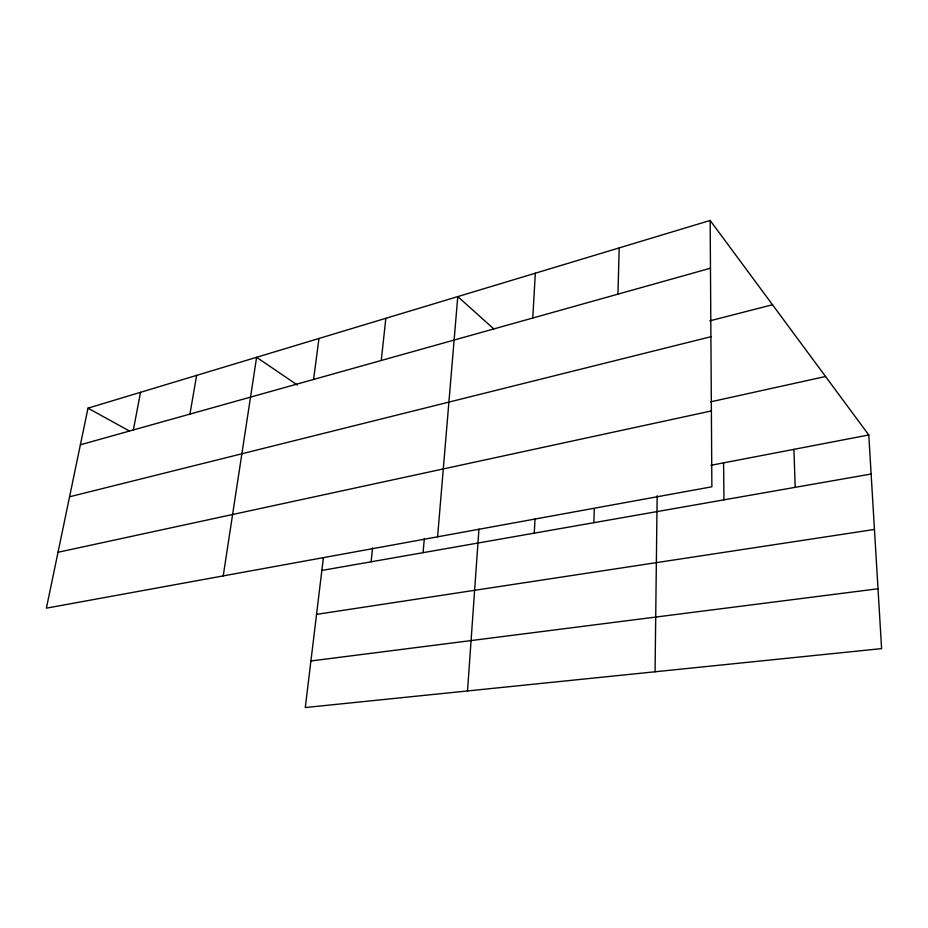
<?xml version="1.0" encoding="UTF-8"?>
<svg xmlns="http://www.w3.org/2000/svg" width="928" height="928" viewBox="0 0 928 928"><rect width="100%" height="100%" fill="white"/><g stroke="black" fill="none" stroke-linecap="round" stroke-linejoin="round"><path stroke-width="1.39" d="M655.064 671.779L657.152 495.749M617.944 294.141L619.185 247.915M593.85 522.696L594.303 508.637M534.273 533.148L535.015 518.868M532.776 318.014L535.317 273.215M467.515 690.954L478.941 529.099M437.587 536.813L457.771 296.6L493.8 328.906M423.075 552.67L424.328 538.472M371.119 561.8L372.569 547.938M381.257 360.482L385.851 318.304M323.396 557.705L305.289 707.542L881.6 648.614L868.782 434.977L710.164 220.458L87.998 408.158L46.4 608.153L711.869 486.794L710.164 220.458M313.571 379.448L318.965 338.476M223.219 575.905L256.604 357.292L297.343 385.016M189.938 414.097L196.62 375.388M133.354 429.966L140.546 392.3M80.376 444.802L710.477 268.215M709.746 320.868L772.49 304.755M69.565 496.782L710.906 336.713M710.848 401.789L825.537 376.501M58.023 552.276L711.382 410.942M710.906 465.299L868.782 434.977M321.854 570.442L871.125 474.011M316.552 614.371L874.454 529.447M310.915 660.968L878.004 588.77M87.998 408.158L129.352 430.975M793.916 449.349L795.215 487.339M723.585 462.863L723.968 499.844"/></g></svg>
